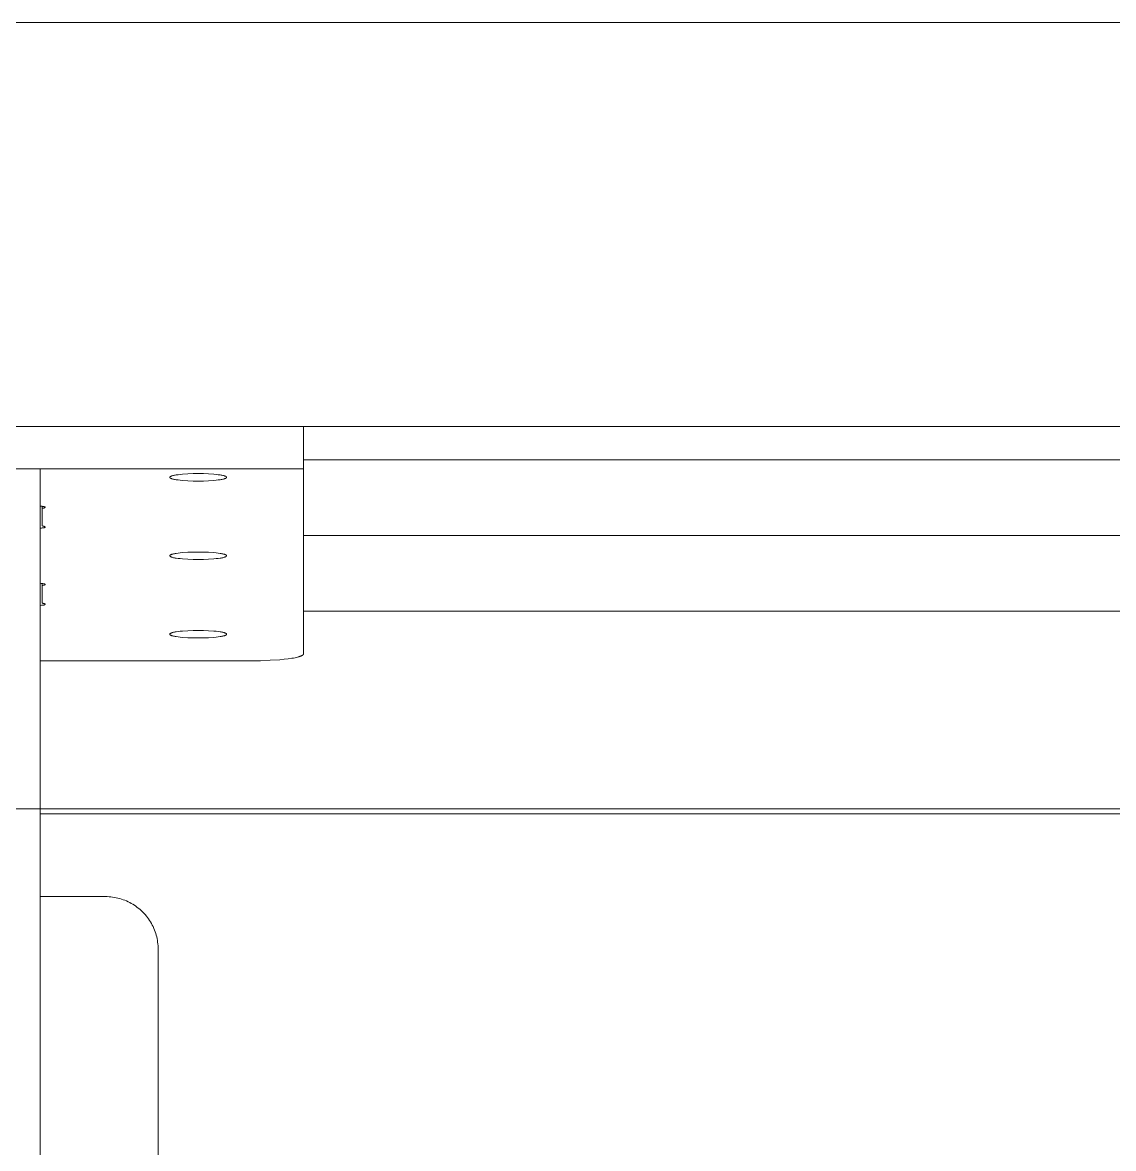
# Model space of a CAD drawing. Header units: millimetres. Extents: x -213 to 4577, y -424 to 2634.
# Drawn here: x 189.2 to 292.8, y 115.4 to 222.3 of the extents above; entities that cross this region are included whole.
import ezdxf

# ---------------------------------------------------------------- set-up
doc = ezdxf.new("R2010")
doc.units = ezdxf.units.MM
doc.layers.add('ZANO_R', color=7, linetype='Continuous', lineweight=0)

msp = doc.modelspace()

# ---------------------------------------------------------------- linework, layer by layer
at = {"layer": 'ZANO_R'}
for p, q in [((1927.92, 222.29), (133.92, 222.29)), ((133.92, 183.95), (1000.92, 183.95)), ((215.92, 183.95), (215.92, 179.91)), ((1000.92, 180.77), (215.92, 180.77)), ((155.92, 179.91), (215.92, 179.91)), ((190.92, 179.91), (190.92, -199.68)), ((215.92, 162.37), (215.92, 179.91)), ((203.22, 179.13), (203.22, 179.14)), ((203.22, 179.14), (203.22, 179.14)), ((203.22, 179.14), (203.23, 179.14)), ((203.22, 179.12), (203.22, 179.13)), ((203.22, 179.13), (203.22, 179.13)), ((203.22, 179.13), (203.22, 179.13)), ((203.22, 179.13), (203.22, 179.13)), ((203.22, 179.13), (203.22, 179.13)), ((203.22, 179.11), (203.22, 179.12)), ((203.22, 179.12), (203.22, 179.12)), ((203.22, 179.12), (203.22, 179.12)), ((203.22, 179.12), (203.22, 179.12)), ((203.22, 179.12), (203.22, 179.12)), ((203.22, 179.1), (203.22, 179.11)), ((203.22, 179.11), (203.22, 179.11)), ((203.22, 179.11), (203.22, 179.11)), ((203.22, 179.11), (203.22, 179.11)), ((203.22, 179.11), (203.22, 179.11)), ((203.23, 179.1), (203.22, 179.1)), ((203.22, 179.1), (203.22, 179.1)), ((203.23, 179.15), (203.23, 179.16)), ((203.23, 179.16), (203.23, 179.16)), ((203.23, 179.16), (203.24, 179.16)), ((203.23, 179.14), (203.23, 179.15)), ((203.23, 179.15), (203.23, 179.15)), ((203.23, 179.15), (203.23, 179.15)), ((203.23, 179.15), (203.23, 179.15)), ((203.23, 179.14), (203.23, 179.14)), ((203.23, 179.14), (203.23, 179.14)), ((203.23, 179.09), (203.23, 179.1)), ((203.23, 179.1), (203.23, 179.1)), ((203.23, 179.1), (203.23, 179.1)), ((203.23, 179.08), (203.23, 179.09)), ((203.23, 179.09), (203.23, 179.09)), ((203.23, 179.09), (203.23, 179.09)), ((203.23, 179.09), (203.23, 179.09)), ((203.23, 179.09), (203.23, 179.09)), ((203.24, 179.08), (203.23, 179.08)), ((203.24, 179.16), (203.24, 179.17)), ((203.24, 179.17), (203.24, 179.17)), ((203.24, 179.17), (203.25, 179.17)), ((203.24, 179.16), (203.24, 179.16)), ((203.24, 179.16), (203.24, 179.16)), ((203.24, 179.07), (203.24, 179.08)), ((203.24, 179.08), (203.24, 179.08)), ((203.24, 179.08), (203.24, 179.08)), ((203.24, 179.08), (203.24, 179.08)), ((203.25, 179.07), (203.24, 179.07)), ((203.25, 179.17), (203.25, 179.18)), ((203.25, 179.18), (203.26, 179.18)), ((203.25, 179.17), (203.25, 179.17)), ((203.25, 179.17), (203.25, 179.17)), ((203.26, 179.06), (203.25, 179.07)), ((203.25, 179.07), (203.25, 179.07)), ((203.25, 179.07), (203.25, 179.07)), ((203.25, 179.07), (203.25, 179.07)), ((203.26, 179.18), (203.27, 179.19)), ((203.26, 179.18), (203.26, 179.18)), ((203.26, 179.18), (203.26, 179.18)), ((203.27, 179.06), (203.26, 179.06)), ((203.26, 179.06), (203.26, 179.06)), ((203.26, 179.06), (203.26, 179.06)), ((203.27, 179.19), (203.27, 179.19)), ((203.27, 179.19), (203.28, 179.19)), ((203.27, 179.05), (203.27, 179.06)), ((203.28, 179.05), (203.27, 179.05)), ((203.28, 179.19), (203.29, 179.2)), ((203.29, 179.04), (203.28, 179.05)), ((203.29, 179.2), (203.3, 179.21)), ((203.29, 179.2), (203.29, 179.2)), ((203.3, 179.03), (203.29, 179.04)), ((203.29, 179.04), (203.29, 179.04)), ((203.3, 179.21), (203.31, 179.21)), ((203.31, 179.03), (203.3, 179.03)), ((203.31, 179.21), (203.32, 179.22)), ((203.32, 179.03), (203.31, 179.03)), ((203.32, 179.22), (203.33, 179.22)), ((203.33, 179.02), (203.32, 179.03)), ((203.33, 179.22), (203.34, 179.23)), ((203.34, 179.01), (203.33, 179.02)), ((203.34, 179.23), (203.36, 179.24)), ((203.36, 179.01), (203.34, 179.01)), ((203.36, 179.24), (203.39, 179.24)), ((203.39, 179), (203.36, 179.01)), ((203.39, 179.24), (203.41, 179.25)), ((203.41, 178.99), (203.39, 179)), ((203.41, 179.25), (203.44, 179.26)), ((203.44, 178.98), (203.41, 178.99)), ((203.44, 179.26), (203.46, 179.27)), ((203.46, 178.97), (203.44, 178.98)), ((203.46, 179.27), (203.52, 179.29)), ((203.52, 178.96), (203.46, 178.97)), ((203.52, 179.29), (203.59, 179.3)), ((203.59, 178.94), (203.52, 178.96)), ((203.59, 179.3), (203.66, 179.32)), ((203.66, 178.92), (203.59, 178.94)), ((203.66, 179.32), (203.74, 179.33)), ((203.74, 178.91), (203.66, 178.92)), ((203.74, 179.33), (203.82, 179.35)), ((203.82, 178.89), (203.74, 178.91)), ((203.82, 179.35), (204.01, 179.37)), ((204.01, 178.87), (203.82, 178.89)), ((204.01, 179.37), (204.22, 179.4)), ((204.22, 178.84), (204.01, 178.87)), ((204.22, 179.4), (204.44, 179.42)), ((204.44, 178.82), (204.22, 178.84)), ((204.44, 179.42), (204.93, 179.45)), ((204.93, 178.79), (204.44, 178.82)), ((204.93, 179.45), (205.43, 179.47)), ((205.43, 178.77), (204.93, 178.79)), ((205.43, 179.47), (205.92, 179.48)), ((205.92, 178.76), (205.43, 178.77)), ((205.92, 179.48), (206.41, 179.47)), ((206.41, 178.77), (205.92, 178.76)), ((206.41, 179.47), (206.91, 179.45)), ((206.91, 178.79), (206.41, 178.77)), ((206.91, 179.45), (207.4, 179.42)), ((207.4, 178.82), (206.91, 178.79)), ((207.4, 179.42), (207.62, 179.4)), ((207.62, 178.84), (207.4, 178.82)), ((207.62, 179.4), (207.83, 179.37)), ((207.83, 178.87), (207.62, 178.84)), ((207.83, 179.37), (208.02, 179.35)), ((208.02, 178.89), (207.83, 178.87)), ((208.02, 179.35), (208.1, 179.33)), ((208.1, 178.91), (208.02, 178.89)), ((208.1, 179.33), (208.18, 179.32)), ((208.18, 178.92), (208.1, 178.91)), ((208.18, 179.32), (208.25, 179.3)), ((208.25, 178.94), (208.18, 178.92)), ((208.25, 179.3), (208.32, 179.29)), ((208.32, 178.96), (208.25, 178.94)), ((208.32, 179.29), (208.38, 179.27)), ((208.38, 178.97), (208.32, 178.96)), ((208.38, 179.27), (208.41, 179.26)), ((208.41, 178.98), (208.38, 178.97)), ((208.41, 179.26), (208.43, 179.25)), ((208.43, 178.99), (208.41, 178.98)), ((208.43, 179.25), (208.46, 179.24)), ((208.46, 179), (208.43, 178.99)), ((208.46, 179.24), (208.48, 179.24)), ((208.48, 179.01), (208.46, 179)), ((208.48, 179.24), (208.5, 179.23)), ((208.5, 179.01), (208.48, 179.01)), ((208.5, 179.23), (208.52, 179.22)), ((208.52, 179.02), (208.5, 179.01)), ((208.52, 179.22), (208.53, 179.22)), ((208.53, 179.03), (208.52, 179.02)), ((208.53, 179.22), (208.53, 179.21)), ((208.53, 179.21), (208.54, 179.21)), ((208.54, 179.03), (208.53, 179.03)), ((208.53, 179.03), (208.53, 179.03)), ((208.54, 179.21), (208.55, 179.2)), ((208.55, 179.04), (208.54, 179.03)), ((208.55, 179.2), (208.56, 179.2)), ((208.56, 179.04), (208.55, 179.04)), ((208.56, 179.2), (208.56, 179.19)), ((208.56, 179.19), (208.57, 179.19)), ((208.57, 179.05), (208.56, 179.05)), ((208.56, 179.05), (208.56, 179.04)), ((208.57, 179.19), (208.58, 179.19)), ((208.58, 179.06), (208.57, 179.05)), ((208.58, 179.19), (208.58, 179.18)), ((208.58, 179.18), (208.58, 179.18)), ((208.58, 179.18), (208.59, 179.18)), ((208.59, 179.06), (208.58, 179.06)), ((208.58, 179.06), (208.58, 179.06)), ((208.58, 179.06), (208.58, 179.06)), ((208.59, 179.18), (208.59, 179.18)), ((208.59, 179.18), (208.59, 179.17)), ((208.59, 179.17), (208.59, 179.17)), ((208.59, 179.17), (208.6, 179.17)), ((208.6, 179.07), (208.59, 179.07)), ((208.59, 179.07), (208.59, 179.07)), ((208.59, 179.07), (208.59, 179.07)), ((208.59, 179.07), (208.59, 179.06)), ((208.6, 179.17), (208.6, 179.17)), ((208.6, 179.17), (208.6, 179.17)), ((208.6, 179.17), (208.6, 179.16)), ((208.6, 179.16), (208.6, 179.16)), ((208.6, 179.16), (208.61, 179.16)), ((208.61, 179.08), (208.6, 179.08)), ((208.6, 179.08), (208.6, 179.08)), ((208.6, 179.08), (208.6, 179.08)), ((208.6, 179.08), (208.6, 179.07)), ((208.6, 179.07), (208.6, 179.07)), ((208.61, 179.16), (208.61, 179.16)), ((208.61, 179.16), (208.61, 179.16)), ((208.61, 179.16), (208.61, 179.15)), ((208.61, 179.15), (208.61, 179.15)), ((208.61, 179.15), (208.61, 179.15)), ((208.61, 179.15), (208.61, 179.15)), ((208.61, 179.15), (208.62, 179.14)), ((208.62, 179.1), (208.61, 179.09)), ((208.61, 179.09), (208.61, 179.09)), ((208.61, 179.09), (208.61, 179.09)), ((208.61, 179.09), (208.61, 179.09)), ((208.61, 179.09), (208.61, 179.09)), ((208.61, 179.09), (208.61, 179.08)), ((208.61, 179.08), (208.61, 179.08)), ((208.62, 179.14), (208.62, 179.14)), ((208.62, 179.14), (208.62, 179.14)), ((208.62, 179.14), (208.62, 179.14)), ((208.62, 179.14), (208.62, 179.14)), ((208.62, 179.14), (208.62, 179.13)), ((208.62, 179.13), (208.62, 179.13)), ((208.62, 179.13), (208.62, 179.13)), ((208.62, 179.13), (208.62, 179.13)), ((208.62, 179.13), (208.62, 179.13)), ((208.62, 179.13), (208.62, 179.12)), ((208.62, 179.12), (208.62, 179.12)), ((208.62, 179.12), (208.62, 179.12)), ((208.62, 179.12), (208.62, 179.12)), ((208.62, 179.12), (208.62, 179.12)), ((208.62, 179.12), (208.62, 179.11)), ((208.62, 179.11), (208.62, 179.11)), ((208.62, 179.11), (208.62, 179.11)), ((208.62, 179.11), (208.62, 179.11)), ((208.62, 179.11), (208.62, 179.11)), ((208.62, 179.11), (208.62, 179.1)), ((208.62, 179.1), (208.62, 179.1)), ((208.62, 179.1), (208.62, 179.1)), ((208.62, 179.1), (208.62, 179.1)), ((208.62, 179.1), (208.62, 179.1)), ((190.92, 176.39), (191.02, 176.38)), ((191.02, 176.38), (191.12, 176.37)), ((191.12, 176.18), (191.12, 176.37)), ((191.12, 176.37), (191.18, 176.36)), ((191.18, 176.36), (191.24, 176.35)), ((191.24, 176.35), (191.26, 176.34)), ((191.26, 176.34), (191.29, 176.34)), ((191.29, 176.34), (191.31, 176.33)), ((191.18, 176.19), (191.12, 176.18)), ((191.12, 176.18), (191.12, 174.5)), ((191.24, 176.2), (191.18, 176.19)), ((191.26, 176.2), (191.24, 176.2)), ((191.29, 176.21), (191.26, 176.2)), ((191.31, 176.22), (191.29, 176.21)), ((191.31, 176.33), (191.33, 176.33)), ((191.33, 176.22), (191.31, 176.22)), ((191.33, 176.33), (191.34, 176.32)), ((191.34, 176.22), (191.33, 176.22)), ((191.34, 176.32), (191.35, 176.32)), ((191.35, 176.23), (191.34, 176.22)), ((191.35, 176.32), (191.36, 176.32)), ((191.36, 176.23), (191.35, 176.23)), ((191.36, 176.32), (191.37, 176.31)), ((191.37, 176.23), (191.36, 176.23)), ((191.37, 176.31), (191.37, 176.31)), ((191.37, 176.31), (191.38, 176.31)), ((191.38, 176.24), (191.37, 176.24)), ((191.37, 176.24), (191.37, 176.23)), ((191.38, 176.31), (191.38, 176.31)), ((191.38, 176.31), (191.38, 176.31)), ((191.38, 176.31), (191.39, 176.3)), ((191.39, 176.24), (191.38, 176.24)), ((191.38, 176.24), (191.38, 176.24)), ((191.38, 176.24), (191.38, 176.24)), ((191.39, 176.3), (191.39, 176.3)), ((191.39, 176.3), (191.39, 176.3)), ((191.39, 176.3), (191.4, 176.3)), ((191.4, 176.25), (191.39, 176.25)), ((191.39, 176.25), (191.39, 176.25)), ((191.39, 176.25), (191.39, 176.24)), ((191.4, 176.3), (191.4, 176.3)), ((191.4, 176.3), (191.4, 176.3)), ((191.4, 176.3), (191.4, 176.3)), ((191.4, 176.3), (191.4, 176.3)), ((191.4, 176.3), (191.4, 176.29)), ((191.4, 176.29), (191.4, 176.29)), ((191.4, 176.29), (191.4, 176.29)), ((191.4, 176.29), (191.4, 176.29)), ((191.4, 176.29), (191.41, 176.29)), ((191.41, 176.26), (191.4, 176.26)), ((191.4, 176.26), (191.4, 176.26)), ((191.4, 176.26), (191.4, 176.25)), ((191.4, 176.25), (191.4, 176.25)), ((191.4, 176.25), (191.4, 176.25)), ((191.4, 176.25), (191.4, 176.25)), ((191.4, 176.25), (191.4, 176.25)), ((191.4, 176.25), (191.4, 176.25)), ((191.4, 176.25), (191.4, 176.25)), ((191.41, 176.29), (191.41, 176.29)), ((191.41, 176.29), (191.41, 176.29)), ((191.41, 176.29), (191.41, 176.29)), ((191.41, 176.29), (191.41, 176.29)), ((191.41, 176.29), (191.41, 176.29)), ((191.41, 176.29), (191.41, 176.29)), ((191.41, 176.29), (191.41, 176.29)), ((191.41, 176.29), (191.41, 176.28)), ((191.41, 176.28), (191.41, 176.28)), ((191.41, 176.28), (191.41, 176.28)), ((191.41, 176.28), (191.41, 176.28)), ((191.41, 176.28), (191.41, 176.28)), ((191.41, 176.28), (191.41, 176.28)), ((191.41, 176.28), (191.41, 176.28)), ((191.41, 176.28), (191.41, 176.28)), ((191.41, 176.28), (191.41, 176.28)), ((191.41, 176.28), (191.41, 176.28)), ((191.41, 176.28), (191.41, 176.28)), ((191.41, 176.28), (191.41, 176.27)), ((191.41, 176.27), (191.41, 176.27)), ((191.41, 176.27), (191.41, 176.27)), ((191.41, 176.27), (191.41, 176.27)), ((191.41, 176.27), (191.41, 176.27)), ((191.41, 176.27), (191.41, 176.27)), ((191.41, 176.27), (191.41, 176.27)), ((191.41, 176.27), (191.41, 176.27)), ((191.41, 176.27), (191.41, 176.27)), ((191.41, 176.27), (191.41, 176.27)), ((191.41, 176.27), (191.41, 176.27)), ((191.41, 176.27), (191.41, 176.27)), ((191.41, 176.27), (191.41, 176.26)), ((191.41, 176.26), (191.41, 176.26)), ((191.41, 176.26), (191.41, 176.26)), ((191.41, 176.26), (191.41, 176.26)), ((191.41, 176.26), (191.41, 176.26)), ((191.41, 176.26), (191.41, 176.26)), ((191.41, 176.26), (191.41, 176.26)), ((191.41, 176.26), (191.41, 176.26)), ((191.41, 176.26), (191.41, 176.26)), ((191.41, 176.26), (191.41, 176.26)), ((191.06, 174.3), (190.92, 174.29)), ((191.12, 174.31), (191.06, 174.3)), ((191.12, 174.5), (191.17, 174.49)), ((191.17, 174.31), (191.12, 174.31)), ((191.17, 174.49), (191.21, 174.48)), ((191.22, 174.32), (191.17, 174.31)), ((191.21, 174.48), (191.26, 174.47)), ((191.27, 174.33), (191.22, 174.32)), ((191.26, 174.47), (191.27, 174.47)), ((191.27, 174.47), (191.29, 174.46)), ((191.29, 174.34), (191.27, 174.33)), ((191.29, 174.46), (191.31, 174.46)), ((191.31, 174.34), (191.29, 174.34)), ((191.31, 174.46), (191.33, 174.46)), ((191.32, 174.35), (191.31, 174.34)), ((191.34, 174.35), (191.32, 174.35)), ((191.33, 174.46), (191.34, 174.45)), ((191.34, 174.45), (191.35, 174.45)), ((191.35, 174.35), (191.34, 174.35)), ((191.35, 174.45), (191.36, 174.44)), ((191.36, 174.36), (191.35, 174.35)), ((191.36, 174.44), (191.37, 174.44)), ((191.37, 174.36), (191.36, 174.36)), ((191.36, 174.36), (191.36, 174.36)), ((191.37, 174.44), (191.37, 174.44)), ((191.37, 174.44), (191.38, 174.44)), ((191.38, 174.37), (191.37, 174.36)), ((191.37, 174.36), (191.37, 174.36)), ((191.38, 174.44), (191.38, 174.43)), ((191.38, 174.43), (191.39, 174.43)), ((191.39, 174.37), (191.38, 174.37)), ((191.38, 174.37), (191.38, 174.37)), ((191.39, 174.43), (191.39, 174.43)), ((191.39, 174.43), (191.39, 174.43)), ((191.39, 174.43), (191.39, 174.43)), ((191.39, 174.43), (191.39, 174.43)), ((191.39, 174.43), (191.4, 174.43)), ((191.4, 174.38), (191.39, 174.37)), ((191.39, 174.37), (191.39, 174.37)), ((191.39, 174.37), (191.39, 174.37)), ((191.39, 174.37), (191.39, 174.37)), ((191.39, 174.37), (191.39, 174.37)), ((191.4, 174.43), (191.4, 174.42)), ((191.4, 174.42), (191.4, 174.42)), ((191.4, 174.42), (191.4, 174.42)), ((191.4, 174.42), (191.4, 174.42)), ((191.4, 174.42), (191.4, 174.42)), ((191.4, 174.42), (191.4, 174.42)), ((191.4, 174.42), (191.41, 174.42)), ((191.41, 174.38), (191.4, 174.38)), ((191.4, 174.38), (191.4, 174.38)), ((191.4, 174.38), (191.4, 174.38)), ((191.4, 174.38), (191.4, 174.38)), ((191.4, 174.38), (191.4, 174.38)), ((191.4, 174.38), (191.4, 174.38)), ((191.41, 174.42), (191.41, 174.42)), ((191.41, 174.42), (191.41, 174.42)), ((191.41, 174.42), (191.41, 174.42)), ((191.41, 174.42), (191.41, 174.42)), ((191.41, 174.42), (191.41, 174.42)), ((191.41, 174.42), (191.41, 174.41)), ((191.41, 174.41), (191.41, 174.41)), ((191.41, 174.41), (191.41, 174.41)), ((191.41, 174.41), (191.41, 174.41)), ((191.41, 174.41), (191.41, 174.41)), ((191.41, 174.41), (191.41, 174.41)), ((191.41, 174.41), (191.41, 174.41)), ((191.41, 174.41), (191.41, 174.41)), ((191.41, 174.41), (191.41, 174.41)), ((191.41, 174.41), (191.41, 174.41)), ((191.41, 174.41), (191.41, 174.41)), ((191.41, 174.41), (191.41, 174.41)), ((191.41, 174.41), (191.41, 174.41)), ((191.41, 174.41), (191.41, 174.41)), ((191.41, 174.41), (191.41, 174.41)), ((191.41, 174.41), (191.41, 174.41)), ((191.41, 174.41), (191.41, 174.4)), ((191.41, 174.4), (191.41, 174.4)), ((191.41, 174.4), (191.41, 174.4)), ((191.41, 174.4), (191.41, 174.4)), ((191.41, 174.4), (191.41, 174.4)), ((191.41, 174.4), (191.41, 174.4)), ((191.41, 174.4), (191.41, 174.4)), ((191.41, 174.4), (191.41, 174.4)), ((191.41, 174.4), (191.41, 174.4)), ((191.41, 174.4), (191.41, 174.4)), ((191.41, 174.4), (191.41, 174.4)), ((191.41, 174.4), (191.41, 174.4)), ((191.41, 174.4), (191.41, 174.4)), ((191.41, 174.4), (191.41, 174.4)), ((191.41, 174.4), (191.41, 174.4)), ((191.41, 174.4), (191.41, 174.4)), ((191.41, 174.4), (191.41, 174.39)), ((191.41, 174.39), (191.41, 174.39)), ((191.41, 174.39), (191.41, 174.39)), ((191.41, 174.39), (191.41, 174.39)), ((191.41, 174.39), (191.41, 174.39)), ((191.41, 174.39), (191.41, 174.39)), ((191.41, 174.39), (191.41, 174.39)), ((191.41, 174.39), (191.41, 174.39)), ((191.41, 174.39), (191.41, 174.39)), ((191.41, 174.39), (191.41, 174.39)), ((191.41, 174.39), (191.41, 174.39)), ((191.41, 174.39), (191.41, 174.39)), ((191.41, 174.39), (191.41, 174.39)), ((191.41, 174.39), (191.41, 174.39)), ((191.41, 174.39), (191.41, 174.39)), ((191.41, 174.39), (191.41, 174.39)), ((191.41, 174.39), (191.41, 174.38)), ((191.41, 174.38), (191.41, 174.38)), ((191.41, 174.38), (191.41, 174.38)), ((1000.92, 173.59), (215.92, 173.59)), ((203.22, 171.68), (203.22, 171.69)), ((203.22, 171.69), (203.22, 171.69)), ((203.22, 171.69), (203.22, 171.69)), ((203.22, 171.69), (203.22, 171.69)), ((203.22, 171.69), (203.23, 171.69)), ((203.22, 171.67), (203.22, 171.68)), ((203.22, 171.68), (203.22, 171.68)), ((203.22, 171.68), (203.22, 171.68)), ((203.22, 171.68), (203.22, 171.68)), ((203.22, 171.68), (203.22, 171.68)), ((203.22, 171.66), (203.22, 171.67)), ((203.22, 171.67), (203.22, 171.67)), ((203.22, 171.67), (203.22, 171.67)), ((203.22, 171.67), (203.22, 171.67)), ((203.22, 171.67), (203.22, 171.67)), ((203.23, 171.65), (203.22, 171.66)), ((203.22, 171.66), (203.22, 171.66)), ((203.22, 171.66), (203.22, 171.66)), ((203.22, 171.66), (203.22, 171.66)), ((203.22, 171.66), (203.22, 171.66)), ((203.23, 171.7), (203.23, 171.71)), ((203.23, 171.71), (203.23, 171.71)), ((203.23, 171.71), (203.23, 171.71)), ((203.23, 171.71), (203.24, 171.71)), ((203.23, 171.69), (203.23, 171.7)), ((203.23, 171.7), (203.23, 171.7)), ((203.23, 171.7), (203.23, 171.7)), ((203.23, 171.7), (203.23, 171.7)), ((203.23, 171.7), (203.23, 171.7)), ((203.23, 171.64), (203.23, 171.65)), ((203.23, 171.65), (203.23, 171.65)), ((203.23, 171.65), (203.23, 171.65)), ((203.23, 171.65), (203.23, 171.65)), ((203.23, 171.65), (203.23, 171.65)), ((203.24, 171.64), (203.23, 171.64)), ((203.23, 171.64), (203.23, 171.64)), ((203.23, 171.64), (203.23, 171.64)), ((203.23, 171.64), (203.23, 171.64)), ((203.24, 171.71), (203.24, 171.72)), ((203.24, 171.72), (203.24, 171.72)), ((203.24, 171.72), (203.24, 171.72)), ((203.24, 171.72), (203.25, 171.72)), ((203.24, 171.71), (203.24, 171.71)), ((203.24, 171.63), (203.24, 171.64)), ((203.25, 171.63), (203.24, 171.63)), ((203.24, 171.63), (203.24, 171.63)), ((203.24, 171.63), (203.24, 171.63)), ((203.24, 171.63), (203.24, 171.63)), ((203.25, 171.72), (203.25, 171.73)), ((203.25, 171.73), (203.25, 171.73)), ((203.25, 171.73), (203.26, 171.73)), ((203.25, 171.72), (203.25, 171.72)), ((203.25, 171.62), (203.25, 171.63)), ((203.26, 171.62), (203.25, 171.62)), ((203.25, 171.62), (203.25, 171.62)), ((203.25, 171.62), (203.25, 171.62)), ((203.26, 171.73), (203.26, 171.74)), ((203.26, 171.74), (203.27, 171.74)), ((203.26, 171.73), (203.26, 171.73)), ((203.26, 171.61), (203.26, 171.62)), ((203.27, 171.61), (203.26, 171.61)), ((203.26, 171.61), (203.26, 171.61)), ((203.27, 171.74), (203.28, 171.75)), ((203.27, 171.74), (203.27, 171.74)), ((203.27, 171.6), (203.27, 171.61)), ((203.28, 171.6), (203.27, 171.6)), ((203.28, 171.75), (203.29, 171.75)), ((203.29, 171.6), (203.28, 171.6)), ((203.29, 171.75), (203.29, 171.76)), ((203.29, 171.76), (203.3, 171.76)), ((203.29, 171.59), (203.29, 171.6)), ((203.3, 171.59), (203.29, 171.59)), ((203.3, 171.76), (203.31, 171.76)), ((203.31, 171.58), (203.3, 171.59)), ((203.31, 171.76), (203.32, 171.77)), ((203.32, 171.58), (203.31, 171.58)), ((203.32, 171.77), (203.33, 171.77)), ((203.33, 171.58), (203.32, 171.58)), ((203.33, 171.77), (203.34, 171.78)), ((203.34, 171.57), (203.33, 171.58)), ((203.34, 171.78), (203.36, 171.79)), ((203.36, 171.56), (203.34, 171.57)), ((203.36, 171.79), (203.39, 171.8)), ((203.39, 171.55), (203.36, 171.56)), ((203.39, 171.8), (203.41, 171.81)), ((203.41, 171.54), (203.39, 171.55)), ((203.41, 171.81), (203.44, 171.81)), ((203.44, 171.53), (203.41, 171.54)), ((203.44, 171.81), (203.46, 171.82)), ((203.46, 171.53), (203.44, 171.53)), ((203.46, 171.82), (203.52, 171.84)), ((203.52, 171.51), (203.46, 171.53)), ((203.52, 171.84), (203.59, 171.85)), ((203.59, 171.49), (203.52, 171.51)), ((203.59, 171.85), (203.66, 171.87)), ((203.66, 171.48), (203.59, 171.49)), ((203.66, 171.87), (203.74, 171.89)), ((203.74, 171.46), (203.66, 171.48)), ((203.74, 171.89), (203.82, 171.9)), ((203.82, 171.45), (203.74, 171.46)), ((203.82, 171.9), (204.01, 171.93)), ((204.01, 171.42), (203.82, 171.45)), ((204.01, 171.93), (204.22, 171.95)), ((204.22, 171.4), (204.01, 171.42)), ((204.22, 171.95), (204.44, 171.97)), ((204.44, 171.37), (204.22, 171.4)), ((204.44, 171.97), (204.93, 172.01)), ((204.93, 171.34), (204.44, 171.37)), ((204.93, 172.01), (205.43, 172.03)), ((205.43, 171.32), (204.93, 171.34)), ((205.43, 172.03), (205.92, 172.03)), ((205.92, 171.31), (205.43, 171.32)), ((205.92, 172.03), (206.41, 172.03)), ((206.41, 171.32), (205.92, 171.31)), ((206.41, 172.03), (206.91, 172.01)), ((206.91, 171.34), (206.41, 171.32)), ((206.91, 172.01), (207.4, 171.97)), ((207.4, 171.37), (206.91, 171.34)), ((207.4, 171.97), (207.62, 171.95)), ((207.62, 171.4), (207.4, 171.37)), ((207.62, 171.95), (207.83, 171.93)), ((207.83, 171.42), (207.62, 171.4)), ((207.83, 171.93), (208.02, 171.9)), ((208.02, 171.45), (207.83, 171.42)), ((208.02, 171.9), (208.1, 171.89)), ((208.1, 171.46), (208.02, 171.45)), ((208.1, 171.89), (208.18, 171.87)), ((208.18, 171.48), (208.1, 171.46)), ((208.18, 171.87), (208.25, 171.85)), ((208.25, 171.49), (208.18, 171.48)), ((208.25, 171.85), (208.32, 171.84)), ((208.32, 171.51), (208.25, 171.49)), ((208.32, 171.84), (208.38, 171.82)), ((208.38, 171.53), (208.32, 171.51)), ((208.38, 171.82), (208.41, 171.81)), ((208.41, 171.53), (208.38, 171.53)), ((208.41, 171.81), (208.43, 171.81)), ((208.43, 171.54), (208.41, 171.53)), ((208.43, 171.81), (208.46, 171.8)), ((208.46, 171.55), (208.43, 171.54)), ((208.46, 171.8), (208.48, 171.79)), ((208.48, 171.56), (208.46, 171.55)), ((208.48, 171.79), (208.5, 171.78)), ((208.5, 171.57), (208.48, 171.56)), ((208.5, 171.78), (208.52, 171.77)), ((208.52, 171.58), (208.5, 171.57)), ((208.52, 171.77), (208.53, 171.77)), ((208.53, 171.58), (208.52, 171.58)), ((208.53, 171.77), (208.53, 171.76)), ((208.53, 171.76), (208.54, 171.76)), ((208.54, 171.59), (208.53, 171.58)), ((208.53, 171.58), (208.53, 171.58)), ((208.54, 171.76), (208.55, 171.76)), ((208.55, 171.59), (208.54, 171.59)), ((208.55, 171.76), (208.56, 171.75)), ((208.56, 171.6), (208.55, 171.59)), ((208.56, 171.75), (208.56, 171.75)), ((208.56, 171.75), (208.57, 171.74)), ((208.57, 171.6), (208.56, 171.6)), ((208.56, 171.6), (208.56, 171.6)), ((208.57, 171.74), (208.58, 171.74)), ((208.58, 171.61), (208.57, 171.6)), ((208.58, 171.74), (208.58, 171.74)), ((208.58, 171.74), (208.58, 171.73)), ((208.58, 171.73), (208.59, 171.73)), ((208.59, 171.62), (208.58, 171.61)), ((208.58, 171.61), (208.58, 171.61)), ((208.58, 171.61), (208.58, 171.61)), ((208.59, 171.73), (208.59, 171.73)), ((208.59, 171.73), (208.59, 171.73)), ((208.59, 171.73), (208.59, 171.72)), ((208.59, 171.72), (208.6, 171.72)), ((208.6, 171.63), (208.59, 171.62)), ((208.59, 171.62), (208.59, 171.62)), ((208.59, 171.62), (208.59, 171.62)), ((208.59, 171.62), (208.59, 171.62)), ((208.6, 171.72), (208.6, 171.72)), ((208.6, 171.72), (208.6, 171.72)), ((208.6, 171.72), (208.6, 171.72)), ((208.6, 171.72), (208.6, 171.71)), ((208.6, 171.71), (208.61, 171.71)), ((208.61, 171.64), (208.6, 171.63)), ((208.6, 171.63), (208.6, 171.63)), ((208.6, 171.63), (208.6, 171.63)), ((208.6, 171.63), (208.6, 171.63)), ((208.6, 171.63), (208.6, 171.63)), ((208.61, 171.71), (208.61, 171.71)), ((208.61, 171.71), (208.61, 171.71)), ((208.61, 171.71), (208.61, 171.71)), ((208.61, 171.71), (208.61, 171.7)), ((208.61, 171.7), (208.61, 171.7)), ((208.61, 171.7), (208.61, 171.7)), ((208.61, 171.7), (208.62, 171.7)), ((208.62, 171.65), (208.61, 171.65)), ((208.61, 171.65), (208.61, 171.65)), ((208.61, 171.65), (208.61, 171.64)), ((208.61, 171.64), (208.61, 171.64)), ((208.61, 171.64), (208.61, 171.64)), ((208.61, 171.64), (208.61, 171.64)), ((208.61, 171.64), (208.61, 171.64)), ((208.62, 171.7), (208.62, 171.7)), ((208.62, 171.7), (208.62, 171.69)), ((208.62, 171.69), (208.62, 171.69)), ((208.62, 171.69), (208.62, 171.69)), ((208.62, 171.69), (208.62, 171.69)), ((208.62, 171.69), (208.62, 171.69)), ((208.62, 171.69), (208.62, 171.68)), ((208.62, 171.68), (208.62, 171.68)), ((208.62, 171.68), (208.62, 171.68)), ((208.62, 171.68), (208.62, 171.68)), ((208.62, 171.68), (208.62, 171.68)), ((208.62, 171.68), (208.62, 171.67)), ((208.62, 171.67), (208.62, 171.67)), ((208.62, 171.67), (208.62, 171.67)), ((208.62, 171.67), (208.62, 171.67)), ((208.62, 171.67), (208.62, 171.67)), ((208.62, 171.67), (208.62, 171.66)), ((208.62, 171.66), (208.62, 171.66)), ((208.62, 171.66), (208.62, 171.66)), ((208.62, 171.66), (208.62, 171.66)), ((208.62, 171.66), (208.62, 171.66)), ((208.62, 171.66), (208.62, 171.65)), ((208.62, 171.65), (208.62, 171.65)), ((208.62, 171.65), (208.62, 171.65)), ((190.92, 169.06), (191.02, 169.05)), ((191.02, 169.05), (191.12, 169.04)), ((191.12, 169.04), (191.12, 168.85)), ((191.12, 169.04), (191.18, 169.03)), ((191.18, 168.86), (191.12, 168.85)), ((191.18, 169.03), (191.24, 169.02)), ((191.24, 168.87), (191.18, 168.86)), ((191.24, 169.02), (191.26, 169.02)), ((191.26, 168.88), (191.24, 168.87)), ((191.26, 169.02), (191.29, 169.01)), ((191.29, 168.88), (191.26, 168.88)), ((191.29, 169.01), (191.31, 169.01)), ((191.31, 168.89), (191.29, 168.88)), ((191.31, 169.01), (191.33, 169)), ((191.33, 168.89), (191.31, 168.89)), ((191.33, 169), (191.34, 169)), ((191.34, 168.9), (191.33, 168.89)), ((191.34, 169), (191.35, 168.99)), ((191.35, 168.9), (191.34, 168.9)), ((191.35, 168.99), (191.36, 168.99)), ((191.36, 168.9), (191.35, 168.9)), ((191.36, 168.99), (191.37, 168.99)), ((191.37, 168.91), (191.36, 168.9)), ((191.37, 168.99), (191.37, 168.98)), ((191.37, 168.98), (191.38, 168.98)), ((191.38, 168.91), (191.37, 168.91)), ((191.37, 168.91), (191.37, 168.91)), ((191.38, 168.98), (191.38, 168.98)), ((191.38, 168.98), (191.38, 168.98)), ((191.38, 168.98), (191.39, 168.98)), ((191.39, 168.92), (191.38, 168.91)), ((191.38, 168.91), (191.38, 168.91)), ((191.38, 168.91), (191.38, 168.91)), ((191.39, 168.98), (191.39, 168.98)), ((191.39, 168.98), (191.39, 168.97)), ((191.39, 168.97), (191.4, 168.97)), ((191.4, 168.92), (191.39, 168.92)), ((191.39, 168.92), (191.39, 168.92)), ((191.39, 168.92), (191.39, 168.92)), ((191.4, 168.97), (191.4, 168.97)), ((191.4, 168.97), (191.4, 168.97)), ((191.4, 168.97), (191.4, 168.97)), ((191.4, 168.97), (191.4, 168.97)), ((191.4, 168.97), (191.4, 168.97)), ((191.4, 168.97), (191.4, 168.97)), ((191.4, 168.97), (191.4, 168.97)), ((191.4, 168.97), (191.4, 168.96)), ((191.4, 168.96), (191.41, 168.96)), ((191.41, 168.93), (191.4, 168.93)), ((191.4, 168.93), (191.4, 168.93)), ((191.4, 168.93), (191.4, 168.93)), ((191.4, 168.93), (191.4, 168.93)), ((191.4, 168.93), (191.4, 168.93)), ((191.4, 168.93), (191.4, 168.92)), ((191.4, 168.92), (191.4, 168.92)), ((191.4, 168.92), (191.4, 168.92)), ((191.4, 168.92), (191.4, 168.92)), ((191.41, 168.96), (191.41, 168.96)), ((191.41, 168.96), (191.41, 168.96)), ((191.41, 168.96), (191.41, 168.96)), ((191.41, 168.96), (191.41, 168.96)), ((191.41, 168.96), (191.41, 168.96)), ((191.41, 168.96), (191.41, 168.96)), ((191.41, 168.96), (191.41, 168.96)), ((191.41, 168.96), (191.41, 168.96)), ((191.41, 168.96), (191.41, 168.96)), ((191.41, 168.96), (191.41, 168.96)), ((191.41, 168.96), (191.41, 168.95)), ((191.41, 168.95), (191.41, 168.95)), ((191.41, 168.95), (191.41, 168.95)), ((191.41, 168.95), (191.41, 168.95)), ((191.41, 168.95), (191.41, 168.95)), ((191.41, 168.95), (191.41, 168.95)), ((191.41, 168.95), (191.41, 168.95)), ((191.41, 168.95), (191.41, 168.95)), ((191.41, 168.95), (191.41, 168.95)), ((191.41, 168.95), (191.41, 168.95)), ((191.41, 168.95), (191.41, 168.95)), ((191.41, 168.95), (191.41, 168.95)), ((191.41, 168.95), (191.41, 168.94)), ((191.41, 168.94), (191.41, 168.94)), ((191.41, 168.94), (191.41, 168.94)), ((191.41, 168.94), (191.41, 168.94)), ((191.41, 168.94), (191.41, 168.94)), ((191.41, 168.94), (191.41, 168.94)), ((191.41, 168.94), (191.41, 168.94)), ((191.41, 168.94), (191.41, 168.94)), ((191.41, 168.94), (191.41, 168.94)), ((191.41, 168.94), (191.41, 168.94)), ((191.41, 168.94), (191.41, 168.94)), ((191.41, 168.94), (191.41, 168.93)), ((191.41, 168.93), (191.41, 168.93)), ((191.41, 168.93), (191.41, 168.93)), ((191.41, 168.93), (191.41, 168.93)), ((191.41, 168.93), (191.41, 168.93)), ((191.41, 168.93), (191.41, 168.93)), ((191.41, 168.93), (191.41, 168.93)), ((191.12, 168.85), (191.12, 167.17)), ((191.06, 166.97), (190.92, 166.96)), ((191.12, 166.98), (191.06, 166.97)), ((191.12, 167.17), (191.17, 167.16)), ((191.17, 166.99), (191.12, 166.98)), ((191.17, 167.16), (191.21, 167.15)), ((191.22, 167), (191.17, 166.99)), ((191.21, 167.15), (191.26, 167.15)), ((191.27, 167), (191.22, 167)), ((191.26, 167.15), (191.27, 167.14)), ((191.27, 167.14), (191.29, 167.14)), ((191.29, 167.01), (191.27, 167)), ((191.29, 167.14), (191.31, 167.13)), ((191.31, 167.01), (191.29, 167.01)), ((191.31, 167.13), (191.33, 167.13)), ((191.32, 167.02), (191.31, 167.01)), ((191.34, 167.02), (191.32, 167.02)), ((191.33, 167.13), (191.34, 167.12)), ((191.34, 167.12), (191.35, 167.12)), ((191.35, 167.03), (191.34, 167.02)), ((191.35, 167.12), (191.36, 167.12)), ((191.36, 167.03), (191.35, 167.03)), ((191.36, 167.12), (191.37, 167.11)), ((191.37, 167.03), (191.36, 167.03)), ((191.36, 167.03), (191.36, 167.03)), ((191.37, 167.11), (191.37, 167.11)), ((191.37, 167.11), (191.38, 167.11)), ((191.38, 167.04), (191.37, 167.04)), ((191.37, 167.04), (191.37, 167.03)), ((191.38, 167.11), (191.38, 167.11)), ((191.38, 167.11), (191.39, 167.1)), ((191.39, 167.04), (191.38, 167.04)), ((191.38, 167.04), (191.38, 167.04)), ((191.39, 167.1), (191.39, 167.1)), ((191.39, 167.1), (191.39, 167.1)), ((191.39, 167.1), (191.39, 167.1)), ((191.39, 167.1), (191.39, 167.1)), ((191.39, 167.1), (191.4, 167.1)), ((191.4, 167.05), (191.39, 167.05)), ((191.39, 167.05), (191.39, 167.05)), ((191.39, 167.05), (191.39, 167.05)), ((191.39, 167.05), (191.39, 167.04)), ((191.39, 167.04), (191.39, 167.04)), ((191.4, 167.1), (191.4, 167.1)), ((191.4, 167.1), (191.4, 167.1)), ((191.4, 167.1), (191.4, 167.09)), ((191.4, 167.09), (191.4, 167.09)), ((191.4, 167.09), (191.4, 167.09)), ((191.4, 167.09), (191.4, 167.09)), ((191.4, 167.09), (191.41, 167.09)), ((191.41, 167.06), (191.4, 167.05)), ((191.4, 167.05), (191.4, 167.05)), ((191.4, 167.05), (191.4, 167.05)), ((191.4, 167.05), (191.4, 167.05)), ((191.4, 167.05), (191.4, 167.05)), ((191.4, 167.05), (191.4, 167.05)), ((191.41, 167.09), (191.41, 167.09)), ((191.41, 167.09), (191.41, 167.09)), ((191.41, 167.09), (191.41, 167.09)), ((191.41, 167.09), (191.41, 167.09)), ((191.41, 167.09), (191.41, 167.09)), ((191.41, 167.09), (191.41, 167.09)), ((191.41, 167.09), (191.41, 167.09)), ((191.41, 167.09), (191.41, 167.09)), ((191.41, 167.09), (191.41, 167.09)), ((191.41, 167.09), (191.41, 167.08)), ((191.41, 167.08), (191.41, 167.08)), ((191.41, 167.08), (191.41, 167.08)), ((191.41, 167.08), (191.41, 167.08)), ((191.41, 167.08), (191.41, 167.08)), ((191.41, 167.08), (191.41, 167.08)), ((191.41, 167.08), (191.41, 167.08)), ((191.41, 167.08), (191.41, 167.08)), ((191.41, 167.08), (191.41, 167.08)), ((191.41, 167.08), (191.41, 167.08)), ((191.41, 167.08), (191.41, 167.08)), ((191.41, 167.08), (191.41, 167.08)), ((191.41, 167.08), (191.41, 167.08)), ((191.41, 167.08), (191.41, 167.08)), ((191.41, 167.08), (191.41, 167.08)), ((191.41, 167.08), (191.41, 167.08)), ((191.41, 167.08), (191.41, 167.07)), ((191.41, 167.07), (191.41, 167.07)), ((191.41, 167.07), (191.41, 167.07)), ((191.41, 167.07), (191.41, 167.07)), ((191.41, 167.07), (191.41, 167.07)), ((191.41, 167.07), (191.41, 167.07)), ((191.41, 167.07), (191.41, 167.07)), ((191.41, 167.07), (191.41, 167.07)), ((191.41, 167.07), (191.41, 167.07)), ((191.41, 167.07), (191.41, 167.07)), ((191.41, 167.07), (191.41, 167.07)), ((191.41, 167.07), (191.41, 167.07)), ((191.41, 167.07), (191.41, 167.07)), ((191.41, 167.07), (191.41, 167.07)), ((191.41, 167.07), (191.41, 167.07)), ((191.41, 167.07), (191.41, 167.07)), ((191.41, 167.07), (191.41, 167.06)), ((191.41, 167.06), (191.41, 167.06)), ((191.41, 167.06), (191.41, 167.06)), ((191.41, 167.06), (191.41, 167.06)), ((191.41, 167.06), (191.41, 167.06)), ((191.41, 167.06), (191.41, 167.06)), ((191.41, 167.06), (191.41, 167.06)), ((191.41, 167.06), (191.41, 167.06)), ((191.41, 167.06), (191.41, 167.06)), ((191.41, 167.06), (191.41, 167.06)), ((191.41, 167.06), (191.41, 167.06)), ((191.41, 167.06), (191.41, 167.06)), ((191.41, 167.06), (191.41, 167.06)), ((191.41, 167.06), (191.41, 167.06)), ((191.41, 167.06), (191.41, 167.06)), ((1000.92, 166.41), (215.92, 166.41)), ((205.43, 164.58), (205.92, 164.59)), ((205.92, 164.59), (206.41, 164.58)), ((203.22, 164.24), (203.23, 164.25)), ((203.22, 164.23), (203.22, 164.24)), ((203.22, 164.24), (203.22, 164.24)), ((203.22, 164.24), (203.22, 164.24)), ((203.22, 164.24), (203.22, 164.24)), ((203.22, 164.24), (203.22, 164.24)), ((203.22, 164.22), (203.22, 164.23)), ((203.22, 164.23), (203.22, 164.23)), ((203.22, 164.23), (203.22, 164.23)), ((203.22, 164.23), (203.22, 164.23)), ((203.22, 164.23), (203.22, 164.23)), ((203.22, 164.21), (203.22, 164.22)), ((203.22, 164.22), (203.22, 164.22)), ((203.22, 164.22), (203.22, 164.22)), ((203.22, 164.22), (203.22, 164.22)), ((203.22, 164.22), (203.22, 164.22)), ((203.23, 164.21), (203.22, 164.21)), ((203.22, 164.21), (203.22, 164.21)), ((203.22, 164.21), (203.22, 164.21)), ((203.22, 164.21), (203.22, 164.21)), ((203.23, 164.26), (203.24, 164.27)), ((203.23, 164.25), (203.23, 164.26)), ((203.23, 164.26), (203.23, 164.26)), ((203.23, 164.26), (203.23, 164.26)), ((203.23, 164.26), (203.23, 164.26)), ((203.23, 164.26), (203.23, 164.26)), ((203.23, 164.25), (203.23, 164.25)), ((203.23, 164.25), (203.23, 164.25)), ((203.23, 164.25), (203.23, 164.25)), ((203.23, 164.2), (203.23, 164.21)), ((203.23, 164.19), (203.23, 164.2)), ((203.23, 164.2), (203.23, 164.2)), ((203.23, 164.2), (203.23, 164.2)), ((203.23, 164.2), (203.23, 164.2)), ((203.23, 164.2), (203.23, 164.2)), ((203.24, 164.19), (203.23, 164.19)), ((203.23, 164.19), (203.23, 164.19)), ((203.23, 164.19), (203.23, 164.19)), ((203.24, 164.27), (203.25, 164.28)), ((203.24, 164.27), (203.24, 164.27)), ((203.24, 164.27), (203.24, 164.27)), ((203.24, 164.27), (203.24, 164.27)), ((203.24, 164.27), (203.24, 164.27)), ((203.24, 164.18), (203.24, 164.19)), ((203.24, 164.19), (203.24, 164.19)), ((203.25, 164.18), (203.24, 164.18)), ((203.24, 164.18), (203.24, 164.18)), ((203.24, 164.18), (203.24, 164.18)), ((203.25, 164.28), (203.25, 164.28)), ((203.25, 164.28), (203.25, 164.28)), ((203.25, 164.28), (203.25, 164.28)), ((203.25, 164.28), (203.26, 164.28)), ((203.25, 164.17), (203.25, 164.18)), ((203.25, 164.18), (203.25, 164.18)), ((203.26, 164.17), (203.25, 164.17)), ((203.25, 164.17), (203.25, 164.17)), ((203.26, 164.28), (203.26, 164.29)), ((203.26, 164.29), (203.26, 164.29)), ((203.26, 164.29), (203.27, 164.29)), ((203.27, 164.16), (203.26, 164.17)), ((203.26, 164.17), (203.26, 164.17)), ((203.26, 164.17), (203.26, 164.17)), ((203.27, 164.29), (203.27, 164.3)), ((203.27, 164.3), (203.28, 164.3)), ((203.28, 164.15), (203.27, 164.16)), ((203.27, 164.16), (203.27, 164.16)), ((203.28, 164.3), (203.29, 164.3)), ((203.29, 164.15), (203.28, 164.15)), ((203.29, 164.3), (203.29, 164.31)), ((203.29, 164.31), (203.3, 164.31)), ((203.29, 164.14), (203.29, 164.15)), ((203.3, 164.14), (203.29, 164.14)), ((203.3, 164.31), (203.31, 164.32)), ((203.31, 164.14), (203.3, 164.14)), ((203.31, 164.32), (203.32, 164.32)), ((203.32, 164.13), (203.31, 164.14)), ((203.32, 164.32), (203.33, 164.33)), ((203.33, 164.13), (203.32, 164.13)), ((203.33, 164.33), (203.34, 164.33)), ((203.34, 164.12), (203.33, 164.13)), ((203.34, 164.33), (203.36, 164.34)), ((203.36, 164.11), (203.34, 164.12)), ((203.36, 164.34), (203.39, 164.35)), ((203.39, 164.1), (203.36, 164.11)), ((203.39, 164.35), (203.41, 164.36)), ((203.41, 164.09), (203.39, 164.1)), ((203.41, 164.36), (203.44, 164.37)), ((203.44, 164.09), (203.41, 164.09)), ((203.44, 164.37), (203.46, 164.38)), ((203.46, 164.08), (203.44, 164.09)), ((203.46, 164.38), (203.52, 164.39)), ((203.52, 164.06), (203.46, 164.08)), ((203.52, 164.39), (203.59, 164.41)), ((203.59, 164.05), (203.52, 164.06)), ((203.59, 164.41), (203.66, 164.42)), ((203.66, 164.03), (203.59, 164.05)), ((203.66, 164.42), (203.74, 164.44)), ((203.74, 164.02), (203.66, 164.03)), ((203.74, 164.44), (203.82, 164.45)), ((203.82, 164), (203.74, 164.02)), ((203.82, 164.45), (204.01, 164.48)), ((204.01, 163.97), (203.82, 164)), ((204.01, 164.48), (204.22, 164.51)), ((204.22, 163.95), (204.01, 163.97)), ((204.22, 164.51), (204.44, 164.53)), ((204.44, 163.93), (204.22, 163.95)), ((204.44, 164.53), (204.93, 164.56)), ((204.93, 163.89), (204.44, 163.93)), ((204.93, 164.56), (205.43, 164.58)), ((205.43, 163.87), (204.93, 163.89)), ((205.92, 163.87), (205.43, 163.87)), ((206.41, 163.87), (205.92, 163.87)), ((206.41, 164.58), (206.91, 164.56)), ((206.91, 163.89), (206.41, 163.87)), ((206.91, 164.56), (207.4, 164.53)), ((207.4, 163.93), (206.91, 163.89)), ((207.4, 164.53), (207.62, 164.51)), ((207.62, 163.95), (207.4, 163.93)), ((207.62, 164.51), (207.83, 164.48)), ((207.83, 163.97), (207.62, 163.95)), ((207.83, 164.48), (208.02, 164.45)), ((208.02, 164), (207.83, 163.97)), ((208.02, 164.45), (208.1, 164.44)), ((208.1, 164.02), (208.02, 164)), ((208.1, 164.44), (208.18, 164.42)), ((208.18, 164.03), (208.1, 164.02)), ((208.18, 164.42), (208.25, 164.41)), ((208.25, 164.05), (208.18, 164.03)), ((208.25, 164.41), (208.32, 164.39)), ((208.32, 164.06), (208.25, 164.05)), ((208.32, 164.39), (208.38, 164.38)), ((208.38, 164.08), (208.32, 164.06)), ((208.38, 164.38), (208.41, 164.37)), ((208.41, 164.09), (208.38, 164.08)), ((208.41, 164.37), (208.43, 164.36)), ((208.43, 164.09), (208.41, 164.09)), ((208.43, 164.36), (208.46, 164.35)), ((208.46, 164.1), (208.43, 164.09)), ((208.46, 164.35), (208.48, 164.34)), ((208.48, 164.11), (208.46, 164.1)), ((208.48, 164.34), (208.5, 164.33)), ((208.5, 164.12), (208.48, 164.11)), ((208.5, 164.33), (208.52, 164.33)), ((208.52, 164.13), (208.5, 164.12)), ((208.52, 164.33), (208.53, 164.32)), ((208.53, 164.13), (208.52, 164.13)), ((208.53, 164.32), (208.53, 164.32)), ((208.53, 164.32), (208.54, 164.31)), ((208.54, 164.14), (208.53, 164.14)), ((208.53, 164.14), (208.53, 164.13)), ((208.54, 164.31), (208.55, 164.31)), ((208.55, 164.14), (208.54, 164.14)), ((208.55, 164.31), (208.56, 164.3)), ((208.56, 164.15), (208.55, 164.14)), ((208.56, 164.3), (208.56, 164.3)), ((208.56, 164.3), (208.57, 164.3)), ((208.57, 164.16), (208.56, 164.15)), ((208.56, 164.15), (208.56, 164.15)), ((208.57, 164.3), (208.58, 164.29)), ((208.58, 164.16), (208.57, 164.16)), ((208.58, 164.29), (208.58, 164.29)), ((208.58, 164.29), (208.58, 164.29)), ((208.58, 164.29), (208.59, 164.28)), ((208.59, 164.17), (208.58, 164.17)), ((208.58, 164.17), (208.58, 164.17)), ((208.58, 164.17), (208.58, 164.16)), ((208.59, 164.28), (208.59, 164.28)), ((208.59, 164.28), (208.59, 164.28)), ((208.59, 164.28), (208.59, 164.28)), ((208.59, 164.28), (208.6, 164.28)), ((208.6, 164.18), (208.59, 164.18)), ((208.59, 164.18), (208.59, 164.17)), ((208.59, 164.17), (208.59, 164.17)), ((208.59, 164.17), (208.59, 164.17)), ((208.6, 164.28), (208.6, 164.27)), ((208.6, 164.27), (208.6, 164.27)), ((208.6, 164.27), (208.6, 164.27)), ((208.6, 164.27), (208.6, 164.27)), ((208.6, 164.27), (208.61, 164.27)), ((208.61, 164.19), (208.6, 164.19)), ((208.6, 164.19), (208.6, 164.18)), ((208.6, 164.18), (208.6, 164.18)), ((208.6, 164.18), (208.6, 164.18)), ((208.6, 164.18), (208.6, 164.18)), ((208.61, 164.27), (208.61, 164.26)), ((208.61, 164.26), (208.61, 164.26)), ((208.61, 164.26), (208.61, 164.26)), ((208.61, 164.26), (208.61, 164.26)), ((208.61, 164.26), (208.61, 164.26)), ((208.61, 164.26), (208.61, 164.25)), ((208.61, 164.25), (208.62, 164.25)), ((208.62, 164.2), (208.61, 164.2)), ((208.61, 164.2), (208.61, 164.2)), ((208.61, 164.2), (208.61, 164.2)), ((208.61, 164.2), (208.61, 164.19)), ((208.61, 164.19), (208.61, 164.19)), ((208.61, 164.19), (208.61, 164.19)), ((208.61, 164.19), (208.61, 164.19)), ((208.62, 164.25), (208.62, 164.25)), ((208.62, 164.25), (208.62, 164.25)), ((208.62, 164.25), (208.62, 164.24)), ((208.62, 164.24), (208.62, 164.24)), ((208.62, 164.24), (208.62, 164.24)), ((208.62, 164.24), (208.62, 164.24)), ((208.62, 164.24), (208.62, 164.24)), ((208.62, 164.24), (208.62, 164.23)), ((208.62, 164.23), (208.62, 164.23)), ((208.62, 164.23), (208.62, 164.23)), ((208.62, 164.23), (208.62, 164.23)), ((208.62, 164.23), (208.62, 164.23)), ((208.62, 164.23), (208.62, 164.22)), ((208.62, 164.22), (208.62, 164.22)), ((208.62, 164.22), (208.62, 164.22)), ((208.62, 164.22), (208.62, 164.22)), ((208.62, 164.22), (208.62, 164.22)), ((208.62, 164.22), (208.62, 164.21)), ((208.62, 164.21), (208.62, 164.21)), ((208.62, 164.21), (208.62, 164.21)), ((208.62, 164.21), (208.62, 164.21)), ((208.62, 164.21), (208.62, 164.21)), ((208.62, 164.21), (208.62, 164.2)), ((208.62, 164.2), (208.62, 164.2)), ((190.92, 161.7), (210.92, 161.7)), ((210.92, 161.7), (211.83, 161.71)), ((211.83, 161.71), (212.76, 161.75)), ((212.76, 161.75), (213.66, 161.81)), ((213.66, 161.81), (214.07, 161.85)), ((214.07, 161.85), (214.46, 161.9)), ((214.46, 161.9), (214.8, 161.95)), ((214.8, 161.95), (214.96, 161.97)), ((214.96, 161.97), (215.11, 162)), ((215.11, 162), (215.24, 162.03)), ((215.24, 162.03), (215.36, 162.06)), ((215.36, 162.06), (215.47, 162.09)), ((215.47, 162.09), (215.52, 162.11)), ((215.52, 162.11), (215.57, 162.12)), ((215.57, 162.12), (215.61, 162.14)), ((215.61, 162.14), (215.66, 162.15)), ((215.66, 162.15), (215.69, 162.17)), ((215.69, 162.17), (215.73, 162.18)), ((215.73, 162.18), (215.74, 162.19)), ((215.74, 162.19), (215.76, 162.2)), ((215.76, 162.2), (215.77, 162.21)), ((215.77, 162.21), (215.79, 162.21)), ((215.79, 162.21), (215.8, 162.22)), ((215.8, 162.22), (215.81, 162.23)), ((215.81, 162.23), (215.83, 162.24)), ((215.83, 162.24), (215.84, 162.24)), ((215.84, 162.24), (215.85, 162.25)), ((215.85, 162.25), (215.85, 162.26)), ((215.85, 162.26), (215.86, 162.26)), ((215.86, 162.26), (215.87, 162.27)), ((215.86, 162.26), (215.86, 162.26)), ((215.87, 162.27), (215.88, 162.28)), ((215.87, 162.27), (215.87, 162.27)), ((215.87, 162.27), (215.87, 162.27)), ((215.88, 162.28), (215.89, 162.29)), ((215.88, 162.28), (215.88, 162.28)), ((215.89, 162.29), (215.9, 162.3)), ((215.89, 162.29), (215.89, 162.29)), ((215.89, 162.29), (215.89, 162.29)), ((215.9, 162.3), (215.9, 162.31)), ((215.9, 162.31), (215.9, 162.31)), ((215.9, 162.31), (215.91, 162.31)), ((215.9, 162.3), (215.9, 162.3)), ((215.91, 162.33), (215.92, 162.34)), ((215.91, 162.32), (215.91, 162.33)), ((215.91, 162.33), (215.91, 162.33)), ((215.91, 162.31), (215.91, 162.32)), ((215.91, 162.32), (215.91, 162.32)), ((215.91, 162.32), (215.91, 162.32)), ((215.92, 162.36), (215.92, 162.37)), ((215.92, 162.35), (215.92, 162.36)), ((215.92, 162.36), (215.92, 162.36)), ((215.92, 162.34), (215.92, 162.35)), ((215.92, 162.35), (215.92, 162.35)), ((215.92, 162.35), (215.92, 162.35)), ((215.92, 162.34), (215.92, 162.34)), ((215.92, 162.34), (215.92, 162.34)), ((190.92, 147.19), (1025.92, 147.19)), ((190.92, 139.32), (197.12, 139.32)), ((197.12, 139.32), (197.29, 139.32)), ((197.29, 139.32), (197.46, 139.31)), ((197.46, 139.31), (197.63, 139.29)), ((197.63, 139.29), (197.8, 139.27)), ((197.8, 139.27), (197.97, 139.25)), ((197.97, 139.25), (198.14, 139.21)), ((198.14, 139.21), (198.3, 139.18)), ((198.3, 139.18), (198.47, 139.13)), ((198.47, 139.13), (198.63, 139.09)), ((198.63, 139.09), (198.8, 139.03)), ((198.8, 139.03), (198.96, 138.97)), ((198.96, 138.97), (199.11, 138.91)), ((199.11, 138.91), (199.27, 138.83)), ((199.27, 138.83), (199.42, 138.76)), ((199.42, 138.76), (199.57, 138.68)), ((199.57, 138.68), (199.72, 138.59)), ((199.72, 138.59), (199.86, 138.5)), ((199.86, 138.5), (200, 138.4)), ((200, 138.4), (200.14, 138.3)), ((200.14, 138.3), (200.28, 138.2)), ((200.28, 138.2), (200.41, 138.09)), ((200.41, 138.09), (200.53, 137.97)), ((200.53, 137.97), (200.66, 137.86)), ((200.66, 137.86), (200.78, 137.73)), ((200.78, 137.73), (200.89, 137.61)), ((200.89, 137.61), (201, 137.47)), ((201, 137.47), (201.11, 137.34)), ((201.11, 137.34), (201.21, 137.2)), ((201.21, 137.2), (201.3, 137.06)), ((201.3, 137.06), (201.39, 136.92)), ((201.39, 136.92), (201.48, 136.77)), ((201.48, 136.77), (201.56, 136.62)), ((201.56, 136.62), (201.64, 136.47)), ((201.64, 136.47), (201.71, 136.31)), ((201.71, 136.31), (201.77, 136.15)), ((201.77, 136.15), (201.83, 135.99)), ((201.83, 135.99), (201.89, 135.83)), ((201.89, 135.83), (201.94, 135.67)), ((201.94, 135.67), (201.98, 135.5)), ((201.98, 135.5), (202.02, 135.34)), ((202.02, 135.34), (202.05, 135.17)), ((202.05, 135.17), (202.07, 135)), ((202.07, 135), (202.09, 134.83)), ((202.09, 134.83), (202.11, 134.66)), ((202.11, 134.66), (202.12, 134.49)), ((202.12, 134.49), (202.12, 134.32)), ((202.12, 134.32), (202.12, 89.32))]:
    msp.add_line(p, q, dxfattribs=at)
msp.add_lwpolyline([(18.92, 147.64), (2042.92, 147.64), (2042.92, -252.36), (18.92, -252.36)], close=True, dxfattribs=at)

doc.saveas('drawing.dxf')
